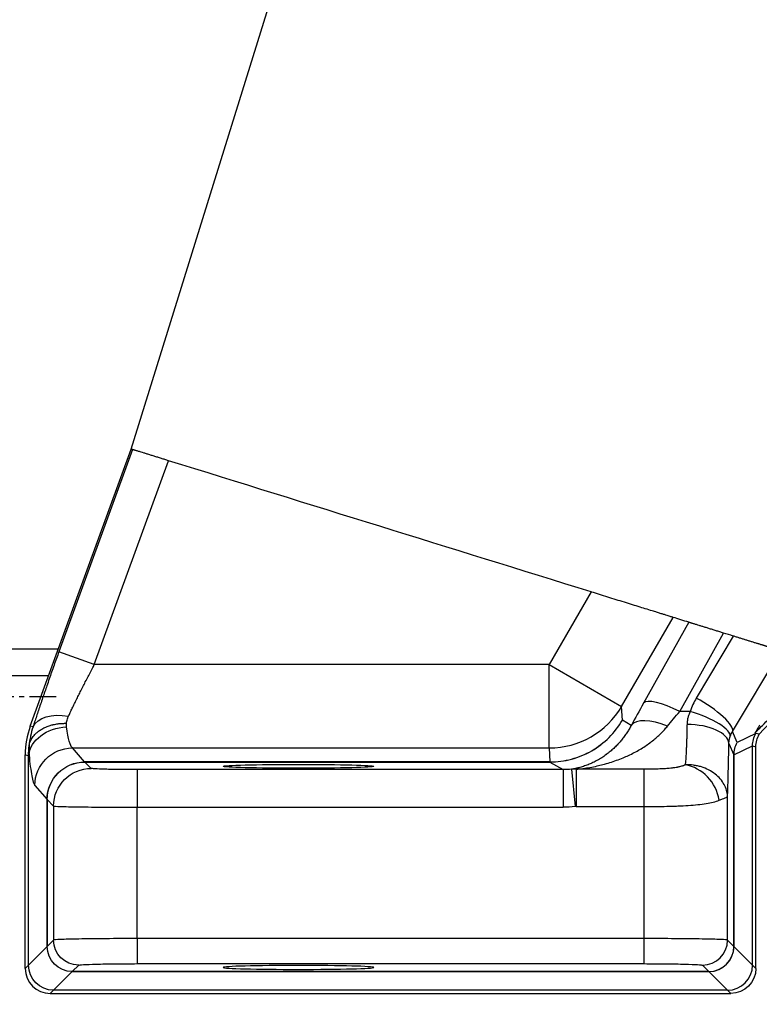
# Model space of a CAD drawing. Header units: millimetres. Extents: x -2122 to 22797, y 3569 to 89276.
# Drawn here: x 5156.3 to 5330.9, y 87179.6 to 87409.5 of the extents above; entities that cross this region are included whole.
import ezdxf

# ---------------------------------------------------------------- set-up
doc = ezdxf.new("R2010")
doc.units = ezdxf.units.MM
doc.header["$LTSCALE"] = 20
doc.linetypes.add('CENTER', pattern=[2, 1.25, -0.25, 0.25, -0.25])
doc.layers.add('IA-DIBUJO', color=3, linetype='Continuous', lineweight=30)
doc.layers.add('IA-DIM', color=7, linetype='Continuous')
doc.layers.add('IA-EJES', color=4, linetype='CENTER')
doc.styles.add('ING-AMB', font='romans.shx', dxfattribs={"width": 0.75, "oblique": 15})
doc.dimstyles.new('ING-AMB 20', dxfattribs={"dimscale": 20, "dimtxt": 3, "dimasz": 2.5, "dimexe": 1, "dimexo": 1, "dimgap": 1, "dimtad": 1, "dimdec": 0, "dimzin": 0, "dimdsep": 46, "dimtxsty": 'ING-AMB', "dimcen": 0.1, "dimclrd": 7, "dimclre": 7, "dimclrt": 2, "dimadec": 0, "dimazin": 0, "dimtfac": 1, "dimtdec": 0, "dimtmove": 0, "dimatfit": 0, "dimfxl": 1.25, "dimtolj": 1, "dimtzin": 0, "dimarcsym": 1})

# ---------------------------------------------------------------- blocks, each defined once
blk = doc.blocks.new('*D46')
at = {"layer": 'Defpoints', "color": 0, "transparency": 16777216}
for p in [(5263.17, 87809.58, 1283.42), (6165.92, 86979.58, 1283.42), (6448.1, 86979.58)]:
    blk.add_point(p, dxfattribs=at)
at = {"layer": 'IA-DIM', "color": 7, "lineweight": -2, "transparency": 16777216}
for p, q in [((5283.17, 87809.58), (6468.1, 87809.58)), ((6448.1, 87759.58), (6448.1, 87029.58)), ((6185.92, 86979.58), (6468.1, 86979.58))]:
    blk.add_line(p, q, dxfattribs=at)
at = {"layer": 'IA-DIM', "color": 7, "transparency": 16777216}
for points in [[(6439.77, 87759.58), (6456.44, 87759.58), (6448.1, 87809.58)], [(6439.77, 87029.58), (6456.44, 87029.58), (6448.1, 86979.58)]]:
    blk.add_solid(points, dxfattribs=at)
at = {"layer": 'IA-DIM', "color": 2, "transparency": 16777216, "insert": (6398.1, 87394.58), "char_height": 60, "attachment_point": 5, "rotation": 90, "style": 'ING-AMB'}
blk.add_mtext('\\A1;830', dxfattribs=at)

msp = doc.modelspace()

# ---------------------------------------------------------------- linework, layer by layer
at = {"layer": 'IA-DIBUJO', "color": 3, "linetype": 'Continuous', "lineweight": 0, "extrusion": (0, 1, -2.22045e-16)}
for p, q in [((5182.64, 87308.09, 1283.42), (5257.82, 87550.12, 1283.42)), ((5158.83, 87242.67, 1283.42), (5182.64, 87308.09, 1283.42)), ((5182.96, 87307.99, 1283.42), (5165.59, 87260.25, 1283.42)), ((5173.93, 87257.21, 1283.42), (5191.45, 87305.35, 1283.42)), ((5291.21, 87274.37, 1283.42), (5281.31, 87257.21, 1283.42)), ((5298.39, 87247.35, 1283.42), (5310.53, 87268.37, 1283.42)), ((5314.21, 87267.22, 1283.42), (5303.55, 87248.13, 1283.42)), ((5312.09, 87246.17, 1283.42), (5322.42, 87264.67, 1283.42)), ((5324.74, 87263.95, 1283.42), (5316.01, 87249.32, 1283.42)), ((5105.59, 87260.93, 1283.42), (5165.48, 87260.93, 1283.42)), ((5324.55, 87241.42, 1283.42), (5335.92, 87260.48, 1283.42)), ((5173.93, 87257.21, 1283.42), (5165.59, 87260.25, 1283.42)), ((5281.31, 87257.21, 1283.42), (5173.93, 87257.21, 1283.42)), ((5281.31, 87257.21, 1283.42), (5298.39, 87247.35, 1283.42)), ((5281.31, 87237.55, 1283.42), (5281.31, 87257.21, 1283.42)), ((5163.17, 87254.58, 1283.42), (5105.59, 87254.58, 1283.42)), ((5172.56, 87254.58, 1283.42), (5172.56, 87254.58, 1283.42)), ((5172.56, 87254.58, 1283.42), (5172.56, 87254.58, 1283.42)), ((5298.56, 87244.09, 1283.42), (5298.39, 87247.35, 1283.42)), ((5314.58, 87246.17, 1283.42), (5312.09, 87246.17, 1283.42)), ((5159.49, 87242.56, 1283.42), (5158.83, 87242.67, 1283.42)), ((5300.65, 87242.88, 1283.42), (5298.56, 87244.09, 1283.42)), ((5325.68, 87238.86, 1283.42), (5324.55, 87241.42, 1283.42)), ((5330.07, 87240.99, 1283.42), (5325.68, 87238.86, 1283.42)), ((5329.83, 87241.05, 1283.42), (5330.07, 87240.99, 1283.42)), ((5330.86, 87240.78, 1283.42), (5330.07, 87240.99, 1283.42)), ((5171.65, 87234.25, 1283.42), (5168.77, 87237.55, 1283.42)), ((5168.77, 87237.55, 1283.42), (5281.31, 87237.55, 1283.42)), ((5281.31, 87237.55, 1283.42), (5281.47, 87234.25, 1283.42)), ((5323.69, 87238.61, 1283.42), (5324.88, 87235.9, 1283.42)), ((5324.9, 87235.9, 1283.42), (5329.29, 87238.02, 1283.42)), ((5329.29, 87238.02, 1283.42), (5329.29, 87238.03, 1283.42)), ((5329.29, 87238.03, 1283.42), (5330.06, 87237.82, 1283.42)), ((5329.29, 87186.28, 1283.42), (5329.29, 87238.02, 1283.42)), ((5330.06, 87185.5, 1283.42), (5330.06, 87237.82, 1283.42)), ((5157.64, 87185.5, 1283.42), (5157.64, 87235.93, 1283.42)), ((5157.64, 87235.93, 1283.42), (5158.42, 87235.79, 1283.42)), ((5158.42, 87235.77, 1283.42), (5158.54, 87235.88, 1283.42)), ((5158.42, 87186.28, 1283.42), (5158.42, 87235.77, 1283.42)), ((5324.88, 87235.9, 1283.42), (5324.88, 87190.69, 1283.42)), ((5324.9, 87235.9, 1283.42), (5324.88, 87235.9, 1283.42)), ((5324.9, 87190.65, 1283.42), (5324.9, 87235.9, 1283.42)), ((5281.45, 87234.25, 1283.42), (5171.65, 87234.25, 1283.42)), ((5173.22, 87232.71, 1283.42), (5171.71, 87234.22, 1283.42)), ((5171.71, 87234.22, 1283.42), (5281.45, 87234.22, 1283.42)), ((5171.71, 87234.22, 1283.42), (5171.71, 87234.22, 1283.42)), ((5281.45, 87234.25, 1283.42), (5281.45, 87234.22, 1283.42)), ((5281.45, 87234.22, 1283.42), (5284.55, 87232.44, 1283.42)), ((5284.55, 87232.44, 1283.42), (5184.08, 87232.44, 1283.42)), ((5184.08, 87232.44, 1283.42), (5184.08, 87223.55, 1283.42)), ((5284.55, 87232.44, 1283.42), (5284.55, 87223.55, 1283.42)), ((5286.55, 87232.54, 1283.42), (5287.45, 87223.7, 1283.42)), ((5303.63, 87232.52, 1283.42), (5287.64, 87232.52, 1283.42)), ((5287.64, 87232.52, 1283.42), (5287.64, 87223.71, 1283.42)), ((5303.63, 87232.52, 1283.42), (5303.63, 87223.71, 1283.42)), ((5159.91, 87228.7, 1283.42), (5162.79, 87225.4, 1283.42)), ((5323.37, 87192.2, 1283.42), (5323.37, 87226.18, 1283.42)), ((5162.81, 87225.39, 1283.42), (5162.81, 87190.65, 1283.42)), ((5162.82, 87190.69, 1283.42), (5162.82, 87225.34, 1283.42)), ((5162.82, 87225.34, 1283.42), (5162.83, 87225.34, 1283.42)), ((5162.83, 87225.34, 1283.42), (5164.33, 87223.83, 1283.42)), ((5164.33, 87223.83, 1283.42), (5164.33, 87192.2, 1283.42)), ((5184.08, 87192.55, 1283.42), (5184.08, 87223.55, 1283.42)), ((5184.08, 87223.55, 1283.42), (5284.55, 87223.55, 1283.42)), ((5287.64, 87223.71, 1283.42), (5303.63, 87223.71, 1283.42)), ((5303.63, 87223.71, 1283.42), (5303.63, 87192.55, 1283.42)), ((5164.33, 87192.2, 1283.42), (5162.82, 87190.69, 1283.42)), ((5303.63, 87192.55, 1283.42), (5184.08, 87192.55, 1283.42)), ((5184.08, 87192.55, 1283.42), (5184.08, 87186.63, 1283.42)), ((5303.63, 87192.55, 1283.42), (5303.63, 87186.63, 1283.42)), ((5324.88, 87190.69, 1283.42), (5323.37, 87192.2, 1283.42)), ((5162.81, 87190.65, 1283.42), (5158.42, 87186.27, 1283.42)), ((5329.29, 87186.27, 1283.42), (5324.9, 87190.65, 1283.42)), ((5158.42, 87186.28, 1283.42), (5157.64, 87185.5, 1283.42)), ((5164.33, 87180.36, 1283.42), (5168.71, 87184.75, 1283.42)), ((5168.71, 87184.75, 1283.42), (5319, 87184.75, 1283.42)), ((5168.75, 87184.76, 1283.42), (5170.26, 87186.27, 1283.42)), ((5318.96, 87184.76, 1283.42), (5168.75, 87184.76, 1283.42)), ((5184.08, 87186.63, 1283.42), (5303.63, 87186.63, 1283.42)), ((5317.45, 87186.27, 1283.42), (5318.96, 87184.76, 1283.42)), ((5319, 87184.75, 1283.42), (5323.38, 87180.36, 1283.42)), ((5330.06, 87185.5, 1283.42), (5329.29, 87186.28, 1283.42)), ((5163.56, 87179.58, 1283.42), (5164.34, 87180.36, 1283.42)), ((5323.37, 87180.36, 1283.42), (5164.34, 87180.36, 1283.42)), ((5323.37, 87180.36, 1283.42), (5324.15, 87179.58, 1283.42)), ((5163.56, 87179.58, 1283.42), (5324.15, 87179.58, 1283.42))]:
    msp.add_line(p, q, dxfattribs=at)
at = {"layer": 'IA-DIBUJO', "color": 3, "linetype": 'Continuous', "lineweight": 0}
for centre, radius, start, end in [((5177.37, 87235.93, 1283.42), 19.73, 159.9998, 180.0002), ((5287.64, 87221.79, 1283.42), 1.92, 90.01, 95.8165)]:
    msp.add_arc(centre, radius, start, end, dxfattribs=at)
at = {"layer": 'IA-DIBUJO', "color": 3, "linetype": 'Continuous', "lineweight": 0, "extrusion": (0, -2.22045e-16, -1)}
for centre, radius, start, end in [((-5335.98, 87237.82, -1283.42), 5.92, 359.9993, 30.0007), ((-5284.55, 87252.24, -1283.42), 28.69, 264.1979, 269.9996)]:
    msp.add_arc(centre, radius, start, end, dxfattribs=at)
at = {"layer": 'IA-DIBUJO', "color": 3, "linetype": 'Continuous', "lineweight": 0}
for centre, major_axis, ratio, start_param, end_param in [((5375.06, 87201.2, 1283.42), (11.28, -58.29), 0.998142, 3.360161, 3.791886), ((5312.09, 87243.2, 1283.42), (-8.62, 4.81), 0.265428, -1.423686, -0.05431), ((5326.21, 87243.01, 1283.42), (-6.35, -12.1), 0.877264, -1.632642, -1.378094), ((5316.01, 87246.35, 1283.42), (8.48, -5.06), 0.261378, 0.054247, 1.725446), ((5281.31, 87257.21, 1283.42), (19.73, 1.01), 0.995386, -1.621783, -0.576933), ((5308.39, 87254.24, 1283.42), (14.52, 25.34), 0.041193, 1.838011, 2.059072), ((5309.2, 87237.95, 1283.42), (-8.67, 4.72), 0.430922, -1.34035, -0.05803), ((5314.58, 87243.2, 1283.42), (9.39, -3.05), 0.287246, 0.044497, 1.663805), ((5313.81, 87238.61, 1283.42), (9.88, -0.13), 0.455497, 0.029409, 1.5769), ((4365.36, 87556.85, 1283.42), (806.35, -322.63), 0.000113, 0.003597, 0.011409), ((5274.74, 87252.87, 1283.42), (14.97, -15.61), 0.681714, -0.578683, -0.576654), ((5281.47, 87240.15, 1283.42), (0.01, -5.93), 0.025044, -0.096002, -0.026268), ((5313.39, 87225.21, 1283.42), (-5.33, 7.11), 0.853796, -2.140136, -0.72053), ((5287.54, 87222.64, 1283.42), (-1.34, 9.86), 0.772659, -0.187058, -0.045456), ((5162.88, 87236.46, 1283.42), (-0.03, 11.13), 0.096785, -3.252562, -3.241379), ((5317.45, 87192.2, 1283.42), (4.19, 4.19), 0.999315, -2.355852, -0.785741), ((5318.96, 87190.69, 1283.42), (4.19, 4.19), 0.999315, -2.355852, -0.785741), ((5319, 87190.65, 1283.42), (4.19, 4.19), 0.99301, -2.352687, -0.788906), ((5163.58, 87185.52, 1283.42), (-4.2, -4.2), 0.997265, -0.784029, 0.784029), ((5222.12, 87185.74, 1283.42), (17.78, 0), 0.026213, -4.712389, 1.570796), ((5323.37, 87186.27, 1283.42), (4.19, 4.19), 0.995626, -2.352687, -0.788906)]:
    msp.add_ellipse(centre, major_axis=major_axis, ratio=ratio, start_param=start_param, end_param=end_param, dxfattribs=at)
at = {"layer": 'IA-DIBUJO', "color": 3, "linetype": 'Continuous', "lineweight": 0, "extrusion": (3.69779e-32, -2.22045e-16, -1)}
msp.add_ellipse((5167.83, 87239.52, 1283.42), major_axis=(-8.47, 2.71), ratio=0.598895, start_param=0.065399, end_param=1.381344, dxfattribs=at)
at = {"layer": 'IA-DIBUJO', "color": 3, "linetype": 'Continuous', "lineweight": 0, "extrusion": (-2.46519e-32, -2.22045e-16, -1)}
for centre, major_axis, ratio, start_param, end_param in [((5316.92, 87250.23, 1283.42), (14.52, 16.86), 0.047156, -2.075846, -1.85458), ((5274.72, 87248.51, 1283.42), (11.64, -12.53), 0.584564, -5.787784, -5.785758)]:
    msp.add_ellipse(centre, major_axis=major_axis, ratio=ratio, start_param=start_param, end_param=end_param, dxfattribs=at)
at = {"layer": 'IA-DIBUJO', "color": 3, "linetype": 'Continuous', "lineweight": 0, "extrusion": (-3.08149e-33, -2.22045e-16, -1)}
msp.add_ellipse((5167.4, 87235.88, 1283.42), major_axis=(-8.85, -0.83), ratio=0.743412, start_param=0.125555, end_param=1.64044, dxfattribs=at)
at = {"layer": 'IA-DIBUJO', "color": 3, "linetype": 'Continuous', "lineweight": 0, "extrusion": (-1.43493e-42, -2.22045e-16, -1)}
msp.add_ellipse((5169, 87257.21, 1283.42), major_axis=(0, -19.75), ratio=0.121873, start_param=0.095972, end_param=0.73046, dxfattribs=at)
at = {"layer": 'IA-DIBUJO', "color": 3, "linetype": 'Continuous', "lineweight": 0, "extrusion": (0, -2.22045e-16, -1)}
for centre, major_axis, ratio, start_param, end_param in [((5329.49, 87238.62, 1283.42), (5.53, 1.78), 0.9579, -2.518809, -2.293378), ((5178.17, 87235.78, 1283.42), (-8.86, 17.7), 0.997106, -1.107507, -0.994739), ((5330.81, 87235.9, 1283.42), (5.42, 2.39), 0.997896, -2.725978, -2.202153), ((5171.74, 87238.67, 1283.42), (0.03, -4.45), 0.242, 0.101188, 0.112373), ((5161.62, 87188.28, 1283.42), (1.21, 2.42), 0.00001, 0.058845, 0.186211), ((5168.71, 87190.65, 1283.42), (-4.19, 4.19), 0.99301, -2.352687, -0.788906)]:
    msp.add_ellipse(centre, major_axis=major_axis, ratio=ratio, start_param=start_param, end_param=end_param, dxfattribs=at)
at = {"layer": 'IA-DIBUJO', "color": 3, "linetype": 'Continuous', "lineweight": 0, "extrusion": (1.54074e-32, -2.22045e-16, -1)}
msp.add_ellipse((5335.2, 87238.03, 1283.42), major_axis=(-0.56, 5.9), ratio=0.997476, start_param=-1.47637, end_param=-0.953506, dxfattribs=at)
at = {"layer": 'IA-DIBUJO', "color": 3, "linetype": 'Continuous', "lineweight": 0, "extrusion": (-1.2326e-32, -2.22045e-16, -1)}
for centre, major_axis, ratio, start_param, end_param in [((5168.77, 87228.7, 1283.42), (6.7, 5.85), 0.991933, -2.419829, -0.857058), ((5171.65, 87225.4, 1283.42), (6.7, 5.85), 0.991933, -2.419829, -0.857058), ((5321.37, 87183.56, 1283.42), (-2.42, 1.21), 0.00001, 0.058846, 0.186212)]:
    msp.add_ellipse(centre, major_axis=major_axis, ratio=ratio, start_param=start_param, end_param=end_param, dxfattribs=at)
at = {"layer": 'IA-DIBUJO', "color": 3, "linetype": 'Continuous', "lineweight": 0, "extrusion": (9.86076e-32, -2.22045e-16, -1)}
msp.add_ellipse((5330.81, 87235.9, 1283.42), major_axis=(-2.59, 5.33), ratio=0.995665, start_param=-1.12093, end_param=-0.597647, dxfattribs=at)
at = {"layer": 'IA-DIBUJO', "color": 3, "linetype": 'Continuous', "lineweight": 0, "extrusion": (1.2326e-32, -2.22045e-16, -1)}
for centre, major_axis, ratio, start_param, end_param in [((5171.66, 87225.39, 1283.42), (6.38, 6.19), 0.992805, -2.36696, -0.803382), ((4842.38, 88026.67, 1283.42), (320.45, -801.34), 0.000113, -0.011685, -0.003848), ((5166.34, 87183.56, 1283.42), (2.42, 1.21), 0.00001, -0.186212, -0.058846), ((5324.13, 87185.52, 1283.42), (-4.2, 4.2), 0.997265, 2.357564, 3.925621), ((5174.19, 87196.14, 1283.42), (10.76, 15.52), 0.262629, 2.961573, 2.96371), ((5313.53, 87196.11, 1283.42), (-10.74, 15.5), 0.26283, 3.319639, 3.321778)]:
    msp.add_ellipse(centre, major_axis=major_axis, ratio=ratio, start_param=start_param, end_param=end_param, dxfattribs=at)
at = {"layer": 'IA-DIBUJO', "color": 3, "linetype": 'Continuous', "lineweight": 0, "extrusion": (2.46519e-32, -2.22045e-16, -1)}
for centre, major_axis, ratio, start_param, end_param in [((5171.71, 87225.34, 1283.42), (6.56, 6), 0.999249, -2.400099, -0.830051), ((5171.71, 87225.34, 1283.42), (6.29, 6.29), 0.999315, -2.355852, -0.785741), ((5284.56, 87252.25, 1283.42), (-9.9, -17.17), 0.999724, -0.623761, -0.522544)]:
    msp.add_ellipse(centre, major_axis=major_axis, ratio=ratio, start_param=start_param, end_param=end_param, dxfattribs=at)
at = {"layer": 'IA-DIBUJO', "color": 3, "linetype": 'Continuous', "lineweight": 0, "extrusion": (-8.62817e-32, -2.22045e-16, -1)}
msp.add_ellipse((5173.22, 87223.83, 1283.42), major_axis=(6.29, 6.29), ratio=0.999315, start_param=-2.355852, end_param=-0.785741, dxfattribs=at)
at = {"layer": 'IA-DIBUJO', "color": 3, "linetype": 'Continuous', "lineweight": 0, "extrusion": (5.47382e-48, -2.22045e-16, -1)}
msp.add_ellipse((5222.12, 87233.21, 1283.42), major_axis=(17.78, 0), ratio=0.026177, start_param=-4.712389, end_param=1.570796, dxfattribs=at)
at = {"layer": 'IA-DIBUJO', "color": 3, "linetype": 'Continuous', "lineweight": 0, "extrusion": (-4.93038e-32, -2.22045e-16, -1)}
for centre in [(5170.26, 87192.2, 1283.42), (5168.75, 87190.69, 1283.42)]:
    msp.add_ellipse(centre, major_axis=(-4.19, 4.19), ratio=0.999315, start_param=-2.355852, end_param=-0.785741, dxfattribs=at)
at = {"layer": 'IA-DIBUJO', "color": 3, "linetype": 'Continuous', "lineweight": 0, "extrusion": (-3.69779e-32, -2.22045e-16, -1)}
msp.add_ellipse((5326.09, 87188.28, 1283.42), major_axis=(-1.21, 2.42), ratio=0.00001, start_param=-0.186211, end_param=-0.058845, dxfattribs=at)
at = {"layer": 'IA-DIBUJO', "color": 3, "linetype": 'Continuous', "lineweight": 0, "extrusion": (-6.16298e-32, -2.22045e-16, -1)}
msp.add_ellipse((5164.33, 87186.27, 1283.42), major_axis=(4.19, -4.19), ratio=0.995626, start_param=0.788906, end_param=2.352687, dxfattribs=at)
at = {"layer": 'IA-DIBUJO', "color": 3, "linetype": 'Continuous', "lineweight": 0}
for points in [[(5182.96, 87307.99, 1283.42), (5182.86, 87308.02, 1283.42), (5182.75, 87308.06, 1283.42), (5182.64, 87308.09, 1283.42)], [(5291.21, 87274.37, 1283.42), (5257.96, 87284.7, 1283.42), (5224.7, 87295.03, 1283.42), (5191.45, 87305.35, 1283.42)], [(5314.21, 87267.22, 1283.42), (5312.98, 87267.61, 1283.42), (5311.75, 87267.99, 1283.42), (5310.53, 87268.37, 1283.42)], [(5324.74, 87263.95, 1283.42), (5323.96, 87264.19, 1283.42), (5323.19, 87264.43, 1283.42), (5322.42, 87264.67, 1283.42)], [(5159.49, 87242.56, 1283.42), (5158.98, 87241.05, 1283.42), (5158.67, 87239.53, 1283.42), (5158.54, 87238.02, 1283.42)], [(5167.4, 87242.5, 1283.42), (5167.36, 87242.77, 1283.42), (5167.35, 87243.06, 1283.42), (5167.37, 87243.35, 1283.42)], [(5330.92, 87242.94, 1283.42), (5330.56, 87242.31, 1283.42), (5330.2, 87241.68, 1283.42), (5329.83, 87241.05, 1283.42)], [(5158.58, 87238.26, 1283.42), (5158.51, 87237.46, 1283.42), (5158.5, 87236.66, 1283.42), (5158.54, 87235.88, 1283.42)]]:
    msp.add_open_spline(points, degree=3, dxfattribs=at)
for points, weights in [([(5191.45, 87305.35, 1283.42), (5186.68, 87306.84, 1283.42), (5183.21, 87307.91, 1283.42), (5182.96, 87307.99, 1283.42)], [1, 0.816916247342, 0.816916247342, 1]), ([(5291.26, 87274.35, 1283.42), (5291.25, 87274.36, 1283.42), (5291.23, 87274.36, 1283.42), (5291.21, 87274.37, 1283.42)], [0.998908093805, 0.999271336079, 0.999635304811, 1]), ([(5310.53, 87268.37, 1283.42), (5309.96, 87268.54, 1283.42), (5302.11, 87270.98, 1283.42), (5291.26, 87274.35, 1283.42)], [1, 0.817280942531, 0.816916973799, 0.998908093805]), ([(5322.42, 87264.67, 1283.42), (5317.69, 87266.14, 1283.42), (5314.47, 87267.14, 1283.42), (5314.21, 87267.22, 1283.42)], [1, 0.849744137706, 0.849744137706, 1]), ([(5158.42, 87235.79, 1283.42), (5158.42, 87235.78, 1283.42), (5158.42, 87235.78, 1283.42), (5158.42, 87235.77, 1283.42)], [1, 0.999999904181, 0.999999904181, 1]), ([(5158.42, 87186.27, 1283.42), (5158.42, 87186.27, 1283.42), (5158.42, 87186.27, 1283.42), (5158.42, 87186.28, 1283.42)], [1, 0.9999996191, 0.9999996191, 1]), ([(5329.29, 87186.28, 1283.42), (5329.29, 87186.27, 1283.42), (5329.29, 87186.27, 1283.42), (5329.29, 87186.27, 1283.42)], [1, 0.9999996191, 0.9999996191, 1])]:
    msp.add_rational_spline(points, weights, degree=3, dxfattribs=at)
msp.add_rational_spline([(5333.36, 87261.27, 1283.42), (5333.04, 87261.37, 1283.42), (5332.7, 87261.48, 1283.42), (5332.34, 87261.59, 1283.42), (5330.18, 87262.26, 1283.42), (5327.49, 87263.1, 1283.42), (5324.74, 87263.95, 1283.42)], [0.975061381996, 0.981599804269, 0.989912676937, 1, 0.942655998241, 0.942655998241, 1], degree=3, knots=[72.4169756, 72.4169756, 72.4169756, 72.4169756, 72.5639649, 72.5639649, 72.5639649, 73.399564, 73.399564, 73.399564, 73.399564], dxfattribs=at)
for points, knots in [([(5165.59, 87260.25, 1283.42), (5165.4, 87259.72, 1283.42), (5165.2, 87259.2, 1283.42), (5164.82, 87258.13, 1283.42), (5164.63, 87257.6, 1283.42), (5164.25, 87256.53, 1283.42), (5164.05, 87255.99, 1283.42), (5163.67, 87254.91, 1283.42), (5163.48, 87254.37, 1283.42), (5163.1, 87253.3, 1283.42), (5162.92, 87252.76, 1283.42), (5162.58, 87251.78, 1283.42), (5162.42, 87251.33, 1283.42), (5162.09, 87250.37, 1283.42), (5161.91, 87249.86, 1283.42), (5161.57, 87248.84, 1283.42), (5161.4, 87248.34, 1283.42), (5161.07, 87247.36, 1283.42), (5160.91, 87246.88, 1283.42), (5160.59, 87245.94, 1283.42), (5160.44, 87245.48, 1283.42), (5160.14, 87244.58, 1283.42), (5160, 87244.14, 1283.42), (5159.73, 87243.32, 1283.42), (5159.61, 87242.93, 1283.42), (5159.49, 87242.56, 1283.42)], [4.8644364, 4.8644364, 4.8644364, 4.8644364, 4.9204346, 4.9204346, 4.9769257, 4.9769257, 5.0339933, 5.0339933, 5.0912139, 5.0912139, 5.1483818, 5.1483818, 5.1972786, 5.1972786, 5.2542362, 5.2542362, 5.3111376, 5.3111376, 5.3676205, 5.3676205, 5.423734, 5.423734, 5.4791381, 5.4791381, 5.5301133, 5.5301133, 5.5301133, 5.5301133]), ([(5167.83, 87245.01, 1283.42), (5167.97, 87245.32, 1283.42), (5168.12, 87245.63, 1283.42), (5168.27, 87245.95, 1283.42), (5168.42, 87246.27, 1283.42), (5168.58, 87246.61, 1283.42), (5168.74, 87246.95, 1283.42), (5168.91, 87247.29, 1283.42), (5169.08, 87247.64, 1283.42), (5169.25, 87248, 1283.42), (5169.43, 87248.36, 1283.42), (5169.61, 87248.73, 1283.42), (5169.79, 87249.11, 1283.42), (5169.98, 87249.48, 1283.42), (5170.17, 87249.86, 1283.42), (5170.36, 87250.25, 1283.42), (5170.44, 87250.42, 1283.42), (5170.53, 87250.59, 1283.42), (5170.61, 87250.76, 1283.42), (5170.81, 87251.15, 1283.42), (5171.01, 87251.55, 1283.42), (5171.21, 87251.95, 1283.42), (5171.41, 87252.35, 1283.42), (5171.62, 87252.75, 1283.42), (5171.82, 87253.16, 1283.42), (5172.03, 87253.57, 1283.42), (5172.24, 87253.97, 1283.42), (5172.45, 87254.38, 1283.42), (5172.66, 87254.79, 1283.42), (5172.87, 87255.19, 1283.42), (5173.08, 87255.6, 1283.42), (5173.29, 87256, 1283.42), (5173.5, 87256.4, 1283.42), (5173.71, 87256.8, 1283.42), (5173.78, 87256.93, 1283.42), (5173.86, 87257.07, 1283.42), (5173.93, 87257.21, 1283.42)], [0.7530721, 0.7530721, 0.7530721, 0.7530721, 0.8129194, 0.8129194, 0.8129194, 0.8734478, 0.8734478, 0.8734478, 0.9349025, 0.9349025, 0.9349025, 0.9967552, 0.9967552, 0.9967552, 1.0589257, 1.0589257, 1.0589257, 1.0859032, 1.0859032, 1.0859032, 1.148438, 1.148438, 1.148438, 1.2112001, 1.2112001, 1.2112001, 1.2737574, 1.2737574, 1.2737574, 1.3359324, 1.3359324, 1.3359324, 1.3973459, 1.3973459, 1.3973459, 1.4187489, 1.4187489, 1.4187489, 1.4187489]), ([(5329.83, 87241.05, 1283.42), (5329.84, 87241.05, 1283.42), (5329.85, 87241.06, 1283.42), (5329.9, 87241.1, 1283.42), (5329.93, 87241.13, 1283.42), (5330.06, 87241.26, 1283.42), (5330.19, 87241.39, 1283.42), (5330.71, 87241.94, 1283.42), (5331.28, 87242.53, 1283.42), (5332.57, 87243.86, 1283.42), (5333.94, 87245.22, 1283.42), (5339.01, 87249.6, 1283.42), (5343.51, 87252.89, 1283.42), (5349.3, 87255.66, 1283.42)], [-1.777047, -1.777047, -1.777047, -1.777047, -1.755303, -1.755303, -1.731467, -1.731467, -1.673632, -1.673632, -1.49693, -1.49693, -0.975867, -0.975867, -0.000001, -0.000001, -0.000001, -0.000001]), ([(5167.37, 87243.35, 1283.42), (5167.39, 87243.52, 1283.42), (5167.41, 87243.7, 1283.42), (5167.49, 87244.05, 1283.42), (5167.53, 87244.22, 1283.42), (5167.65, 87244.58, 1283.42), (5167.72, 87244.75, 1283.42), (5167.81, 87244.96, 1283.42), (5167.82, 87244.99, 1283.42), (5167.83, 87245.01, 1283.42)], [0, 0, 0, 0, 0.00036327, 0.00036327, 0.000726768, 0.000726768, 0.001090772, 0.001090772, 0.001143575, 0.001143575, 0.001143575, 0.001143575]), ([(5314.58, 87246.17, 1283.42), (5314.45, 87245.9, 1283.42), (5314.33, 87245.63, 1283.42), (5314.15, 87245.12, 1283.42), (5314.08, 87244.89, 1283.42), (5314.02, 87244.64, 1283.42), (5314.02, 87244.64, 1283.42), (5313.98, 87244.49, 1283.42), (5313.95, 87244.35, 1283.42), (5313.9, 87244.08, 1283.42), (5313.88, 87243.94, 1283.42), (5313.85, 87243.66, 1283.42), (5313.83, 87243.52, 1283.42), (5313.82, 87243.29, 1283.42), (5313.82, 87243.2, 1283.42), (5313.81, 87243.11, 1283.42)], [0, 0, 0, 0, 0.000464938, 0.000464938, 0.00085995, 0.00085995, 0.00087405, 0.00087405, 0.00110352, 0.00110352, 0.001333426, 0.001333426, 0.001564968, 0.001564968, 0.0017199, 0.0017199, 0.0017199, 0.0017199]), ([(5158.58, 87238.26, 1283.42), (5158.6, 87238.39, 1283.42), (5158.63, 87238.52, 1283.42), (5158.67, 87238.65, 1283.42), (5158.71, 87238.78, 1283.42), (5158.75, 87238.9, 1283.42), (5158.8, 87239.03, 1283.42), (5158.85, 87239.13, 1283.42), (5158.89, 87239.23, 1283.42), (5158.94, 87239.33, 1283.42), (5159.01, 87239.49, 1283.42), (5159.1, 87239.65, 1283.42), (5159.19, 87239.8, 1283.42), (5159.29, 87239.96, 1283.42), (5159.4, 87240.11, 1283.42), (5159.51, 87240.26, 1283.42), (5159.53, 87240.29, 1283.42), (5159.55, 87240.31, 1283.42), (5159.57, 87240.34, 1283.42), (5159.66, 87240.46, 1283.42), (5159.76, 87240.57, 1283.42), (5159.87, 87240.69, 1283.42), (5159.98, 87240.8, 1283.42), (5160.09, 87240.92, 1283.42), (5160.21, 87241.02, 1283.42), (5160.29, 87241.1, 1283.42), (5160.36, 87241.16, 1283.42), (5160.44, 87241.23, 1283.42), (5160.56, 87241.33, 1283.42), (5160.68, 87241.42, 1283.42), (5160.8, 87241.51, 1283.42), (5160.92, 87241.6, 1283.42), (5161.05, 87241.69, 1283.42), (5161.18, 87241.78, 1283.42), (5161.3, 87241.85, 1283.42), (5161.42, 87241.93, 1283.42), (5161.55, 87242, 1283.42), (5161.7, 87242.09, 1283.42), (5161.86, 87242.18, 1283.42), (5162.02, 87242.26, 1283.42), (5162.18, 87242.34, 1283.42), (5162.35, 87242.42, 1283.42), (5162.52, 87242.49, 1283.42), (5162.62, 87242.53, 1283.42), (5162.72, 87242.57, 1283.42), (5162.83, 87242.61, 1283.42), (5162.97, 87242.67, 1283.42), (5163.11, 87242.72, 1283.42), (5163.26, 87242.77, 1283.42), (5163.41, 87242.82, 1283.42), (5163.56, 87242.87, 1283.42), (5163.71, 87242.91, 1283.42), (5163.86, 87242.95, 1283.42), (5164.01, 87242.99, 1283.42), (5164.17, 87243.03, 1283.42), (5164.2, 87243.04, 1283.42), (5164.23, 87243.05, 1283.42), (5164.26, 87243.05, 1283.42), (5164.45, 87243.1, 1283.42), (5164.64, 87243.14, 1283.42), (5164.83, 87243.17, 1283.42), (5165.02, 87243.2, 1283.42), (5165.22, 87243.23, 1283.42), (5165.41, 87243.26, 1283.42), (5165.54, 87243.27, 1283.42), (5165.66, 87243.29, 1283.42), (5165.78, 87243.3, 1283.42), (5165.97, 87243.32, 1283.42), (5166.15, 87243.33, 1283.42), (5166.33, 87243.34, 1283.42), (5166.41, 87243.35, 1283.42), (5166.49, 87243.35, 1283.42), (5166.57, 87243.35, 1283.42), (5166.69, 87243.35, 1283.42), (5166.81, 87243.36, 1283.42), (5166.92, 87243.36, 1283.42), (5167.04, 87243.36, 1283.42), (5167.16, 87243.36, 1283.42), (5167.28, 87243.35, 1283.42), (5167.31, 87243.35, 1283.42), (5167.34, 87243.35, 1283.42), (5167.37, 87243.35, 1283.42)], [0, 0, 0, 0, 0.000283757, 0.000283757, 0.000283757, 0.000569682, 0.000569682, 0.000569682, 0.000800321, 0.000800321, 0.000800321, 0.001168861, 0.001168861, 0.001168861, 0.001539334, 0.001539334, 0.001539334, 0.001600641, 0.001600641, 0.001600641, 0.00190103, 0.00190103, 0.00190103, 0.002204646, 0.002204646, 0.002204646, 0.002400962, 0.002400962, 0.002400962, 0.002675656, 0.002675656, 0.002675656, 0.002949858, 0.002949858, 0.002949858, 0.003201282, 0.003201282, 0.003201282, 0.003509579, 0.003509579, 0.003509579, 0.003820636, 0.003820636, 0.003820636, 0.004001603, 0.004001603, 0.004001603, 0.004251107, 0.004251107, 0.004251107, 0.004500601, 0.004500601, 0.004500601, 0.004750769, 0.004750769, 0.004750769, 0.004801924, 0.004801924, 0.004801924, 0.005105171, 0.005105171, 0.005105171, 0.005410147, 0.005410147, 0.005410147, 0.005602244, 0.005602244, 0.005602244, 0.005882859, 0.005882859, 0.005882859, 0.006002405, 0.006002405, 0.006002405, 0.006178936, 0.006178936, 0.006178936, 0.006356838, 0.006356838, 0.006356838, 0.006402565, 0.006402565, 0.006402565, 0.006402565]), ([(5281.47, 87234.25, 1283.42), (5283.19, 87234.25, 1283.42), (5284.91, 87234.48, 1283.42), (5288.24, 87235.37, 1283.42), (5289.84, 87236.04, 1283.42), (5292.82, 87237.75, 1283.42), (5294.2, 87238.81, 1283.42), (5296.63, 87241.24, 1283.42), (5297.69, 87242.61, 1283.42), (5298.56, 87244.09, 1283.42)], [0.525947, 0.525947, 0.525947, 0.525947, 0.787159, 0.787159, 1.048372, 1.048372, 1.309584, 1.309584, 1.570796, 1.570796, 1.570796, 1.570796]), ([(5281.49, 87234.22, 1283.42), (5283.2, 87234.23, 1283.42), (5284.92, 87234.46, 1283.42), (5288.25, 87235.35, 1283.42), (5289.85, 87236.02, 1283.42), (5292.83, 87237.74, 1283.42), (5294.2, 87238.8, 1283.42), (5296.64, 87241.23, 1283.42), (5297.69, 87242.61, 1283.42), (5298.56, 87244.09, 1283.42)], [0.525947, 0.525947, 0.525947, 0.525947, 0.787159, 0.787159, 1.048372, 1.048372, 1.309584, 1.309584, 1.570796, 1.570796, 1.570796, 1.570796]), ([(5300.65, 87242.88, 1283.42), (5300.5, 87242.59, 1283.42), (5300.33, 87242.29, 1283.42), (5300.16, 87242, 1283.42), (5299.98, 87241.7, 1283.42), (5299.8, 87241.41, 1283.42), (5299.61, 87241.12, 1283.42), (5299.41, 87240.83, 1283.42), (5299.21, 87240.54, 1283.42), (5299, 87240.25, 1283.42), (5298.79, 87239.96, 1283.42), (5298.57, 87239.68, 1283.42), (5298.35, 87239.4, 1283.42), (5298.24, 87239.28, 1283.42), (5298.14, 87239.15, 1283.42), (5298.03, 87239.03, 1283.42), (5297.79, 87238.75, 1283.42), (5297.55, 87238.49, 1283.42), (5297.3, 87238.23, 1283.42), (5297.05, 87237.96, 1283.42), (5296.78, 87237.7, 1283.42), (5296.51, 87237.44, 1283.42), (5296.24, 87237.19, 1283.42), (5295.95, 87236.94, 1283.42), (5295.67, 87236.7, 1283.42), (5295.37, 87236.45, 1283.42), (5295.07, 87236.21, 1283.42), (5294.76, 87235.99, 1283.42), (5294.73, 87235.96, 1283.42), (5294.69, 87235.93, 1283.42), (5294.66, 87235.91, 1283.42), (5294.34, 87235.67, 1283.42), (5294.01, 87235.45, 1283.42), (5293.68, 87235.24, 1283.42), (5293.34, 87235.02, 1283.42), (5293, 87234.82, 1283.42), (5292.66, 87234.63, 1283.42), (5292.31, 87234.44, 1283.42), (5291.95, 87234.25, 1283.42), (5291.6, 87234.09, 1283.42), (5291.31, 87233.95, 1283.42), (5291.01, 87233.82, 1283.42), (5290.72, 87233.7, 1283.42), (5290.36, 87233.55, 1283.42), (5289.99, 87233.41, 1283.42), (5289.62, 87233.29, 1283.42), (5289.26, 87233.16, 1283.42), (5288.9, 87233.05, 1283.42), (5288.54, 87232.96, 1283.42), (5288.19, 87232.86, 1283.42), (5287.83, 87232.78, 1283.42), (5287.48, 87232.7, 1283.42), (5287.17, 87232.64, 1283.42), (5286.86, 87232.58, 1283.42), (5286.55, 87232.54, 1283.42)], [0.524192, 0.524192, 0.524192, 0.524192, 0.5772529, 0.5772529, 0.5772529, 0.6310052, 0.6310052, 0.6310052, 0.6852093, 0.6852093, 0.6852093, 0.7401663, 0.7401663, 0.7401663, 0.7651528, 0.7651528, 0.7651528, 0.820274, 0.820274, 0.820274, 0.8767931, 0.8767931, 0.8767931, 0.9341787, 0.9341787, 0.9341787, 0.9927486, 0.9927486, 0.9927486, 0.9995959, 0.9995959, 0.9995959, 1.0602104, 1.0602104, 1.0602104, 1.1216719, 1.1216719, 1.1216719, 1.1837198, 1.1837198, 1.1837198, 1.2341211, 1.2341211, 1.2341211, 1.2962575, 1.2962575, 1.2962575, 1.3573949, 1.3573949, 1.3573949, 1.4167279, 1.4167279, 1.4167279, 1.4694597, 1.4694597, 1.4694597, 1.4694597]), ([(5287.64, 87232.52, 1283.42), (5288.18, 87232.57, 1283.42), (5288.72, 87232.63, 1283.42), (5289.26, 87232.7, 1283.42), (5289.81, 87232.78, 1283.42), (5290.36, 87232.86, 1283.42), (5290.91, 87232.96, 1283.42), (5291.48, 87233.06, 1283.42), (5292.04, 87233.17, 1283.42), (5292.6, 87233.29, 1283.42), (5293.05, 87233.39, 1283.42), (5293.5, 87233.5, 1283.42), (5293.95, 87233.62, 1283.42), (5294.5, 87233.76, 1283.42), (5295.06, 87233.92, 1283.42), (5295.6, 87234.09, 1283.42), (5296.15, 87234.25, 1283.42), (5296.68, 87234.44, 1283.42), (5297.21, 87234.63, 1283.42), (5297.74, 87234.82, 1283.42), (5298.25, 87235.02, 1283.42), (5298.75, 87235.23, 1283.42), (5299.17, 87235.4, 1283.42), (5299.58, 87235.58, 1283.42), (5299.99, 87235.77, 1283.42), (5300.46, 87235.99, 1283.42), (5300.93, 87236.22, 1283.42), (5301.38, 87236.46, 1283.42), (5301.83, 87236.7, 1283.42), (5302.26, 87236.94, 1283.42), (5302.68, 87237.19, 1283.42), (5303.1, 87237.44, 1283.42), (5303.51, 87237.69, 1283.42), (5303.9, 87237.96, 1283.42), (5304.29, 87238.21, 1283.42), (5304.66, 87238.47, 1283.42), (5305.03, 87238.74, 1283.42), (5305.07, 87238.78, 1283.42), (5305.12, 87238.81, 1283.42), (5305.17, 87238.85, 1283.42), (5305.53, 87239.12, 1283.42), (5305.88, 87239.4, 1283.42), (5306.22, 87239.68, 1283.42), (5306.55, 87239.95, 1283.42), (5306.87, 87240.24, 1283.42), (5307.18, 87240.52, 1283.42), (5307.48, 87240.81, 1283.42), (5307.77, 87241.09, 1283.42), (5308.05, 87241.39, 1283.42), (5308.33, 87241.67, 1283.42), (5308.6, 87241.96, 1283.42), (5308.85, 87242.26, 1283.42), (5308.97, 87242.4, 1283.42), (5309.08, 87242.53, 1283.42), (5309.2, 87242.67, 1283.42)], [4.8170827, 4.8170827, 4.8170827, 4.8170827, 4.876531, 4.876531, 4.876531, 4.9370751, 4.9370751, 4.9370751, 4.99925, 4.99925, 4.99925, 5.0490402, 5.0490402, 5.0490402, 5.1110924, 5.1110924, 5.1110924, 5.1728921, 5.1728921, 5.1728921, 5.2334581, 5.2334581, 5.2334581, 5.2836187, 5.2836187, 5.2836187, 5.3422317, 5.3422317, 5.3422317, 5.3994256, 5.3994256, 5.3994256, 5.4557392, 5.4557392, 5.4557392, 5.5109143, 5.5109143, 5.5109143, 5.5180707, 5.5180707, 5.5180707, 5.5731661, 5.5731661, 5.5731661, 5.6273724, 5.6273724, 5.6273724, 5.6811161, 5.6811161, 5.6811161, 5.7342651, 5.7342651, 5.7342651, 5.7589933, 5.7589933, 5.7589933, 5.7589933]), ([(5313.81, 87243.11, 1283.42), (5313.81, 87242.76, 1283.42), (5313.8, 87242.41, 1283.42), (5313.79, 87242.07, 1283.42), (5313.78, 87241.72, 1283.42), (5313.78, 87241.38, 1283.42), (5313.77, 87241.05, 1283.42), (5313.76, 87240.7, 1283.42), (5313.75, 87240.36, 1283.42), (5313.74, 87240.03, 1283.42), (5313.73, 87239.71, 1283.42), (5313.72, 87239.39, 1283.42), (5313.71, 87239.07, 1283.42), (5313.7, 87238.76, 1283.42), (5313.68, 87238.45, 1283.42), (5313.67, 87238.15, 1283.42), (5313.66, 87237.85, 1283.42), (5313.65, 87237.56, 1283.42), (5313.64, 87237.28, 1283.42), (5313.62, 87237.01, 1283.42), (5313.61, 87236.74, 1283.42), (5313.6, 87236.48, 1283.42), (5313.59, 87236.23, 1283.42), (5313.57, 87235.98, 1283.42), (5313.56, 87235.75, 1283.42), (5313.55, 87235.52, 1283.42), (5313.53, 87235.29, 1283.42), (5313.52, 87235.08, 1283.42), (5313.5, 87234.88, 1283.42), (5313.49, 87234.68, 1283.42), (5313.48, 87234.5, 1283.42), (5313.46, 87234.31, 1283.42), (5313.45, 87234.14, 1283.42), (5313.43, 87233.98, 1283.42), (5313.42, 87233.83, 1283.42), (5313.4, 87233.69, 1283.42), (5313.39, 87233.55, 1283.42)], [0.4729667, 0.4729667, 0.4729667, 0.4729667, 0.5341451, 0.5341451, 0.5341451, 0.5959046, 0.5959046, 0.5959046, 0.6591244, 0.6591244, 0.6591244, 0.7218991, 0.7218991, 0.7218991, 0.7853415, 0.7853415, 0.7853415, 0.8487838, 0.8487838, 0.8487838, 0.9115815, 0.9115815, 0.9115815, 0.9744542, 0.9744542, 0.9744542, 1.0369934, 1.0369934, 1.0369934, 1.0991531, 1.0991531, 1.0991531, 1.1605298, 1.1605298, 1.1605298, 1.2201674, 1.2201674, 1.2201674, 1.2201674]), ([(5323.69, 87238.61, 1283.42), (5323.69, 87238.71, 1283.42), (5323.7, 87238.81, 1283.42), (5323.71, 87238.91, 1283.42), (5323.72, 87239.01, 1283.42), (5323.73, 87239.11, 1283.42), (5323.74, 87239.22, 1283.42), (5323.75, 87239.29, 1283.42), (5323.77, 87239.36, 1283.42), (5323.78, 87239.43, 1283.42), (5323.8, 87239.53, 1283.42), (5323.82, 87239.64, 1283.42), (5323.85, 87239.74, 1283.42), (5323.87, 87239.84, 1283.42), (5323.9, 87239.95, 1283.42), (5323.93, 87240.06, 1283.42), (5323.95, 87240.13, 1283.42), (5323.98, 87240.2, 1283.42), (5324, 87240.27, 1283.42)], [0, 0, 0, 0, 0.000243895, 0.000243895, 0.000243895, 0.000483725, 0.000483725, 0.000483725, 0.000640369, 0.000640369, 0.000640369, 0.000863469, 0.000863469, 0.000863469, 0.001080487, 0.001080487, 0.001080487, 0.001220094, 0.001220094, 0.001220094, 0.001220094]), ([(5158.54, 87238.02, 1283.42), (5158.55, 87238.06, 1283.42), (5158.55, 87238.1, 1283.42), (5158.56, 87238.14, 1283.42), (5158.56, 87238.17, 1283.42), (5158.57, 87238.2, 1283.42), (5158.57, 87238.23, 1283.42), (5158.57, 87238.24, 1283.42), (5158.57, 87238.25, 1283.42), (5158.58, 87238.26, 1283.42)], [0, 0, 0, 0, 0.0000654423, 0.0000654423, 0.0000654423, 0.0001095013, 0.0001095013, 0.0001095013, 0.0001308846, 0.0001308846, 0.0001308846, 0.0001308846]), ([(5323.37, 87226.18, 1283.42), (5323.42, 87227.2, 1283.42), (5323.47, 87228.44, 1283.42), (5323.51, 87229.87, 1283.42), (5323.58, 87232.33, 1283.42), (5323.64, 87235.36, 1283.42), (5323.69, 87238.61, 1283.42)], [5.2177135, 5.2177135, 5.2177135, 5.2177135, 5.4349094, 5.4349094, 5.4349094, 5.8102186, 5.8102186, 5.8102186, 5.8102186]), ([(5158.54, 87235.88, 1283.42), (5158.72, 87233.89, 1283.42), (5158.94, 87232.21, 1283.42), (5159.18, 87230.98, 1283.42), (5159.41, 87229.75, 1283.42), (5159.66, 87228.99, 1283.42), (5159.91, 87228.7, 1283.42)], [0.8403366, 0.8403366, 0.8403366, 0.8403366, 1.1575806, 1.1575806, 1.1575806, 1.4748248, 1.4748248, 1.4748248, 1.4748248]), ([(5184.08, 87232.44, 1283.42), (5182.68, 87232.44, 1283.42), (5181.28, 87232.44, 1283.42), (5178.69, 87232.47, 1283.42), (5177.5, 87232.49, 1283.42), (5175.5, 87232.54, 1283.42), (5174.69, 87232.57, 1283.42), (5173.57, 87232.64, 1283.42), (5173.26, 87232.68, 1283.42), (5173.22, 87232.71, 1283.42)], [3.141593, 3.141593, 3.141593, 3.141593, 3.527747, 3.527747, 3.913901, 3.913901, 4.300055, 4.300055, 4.686209, 4.686209, 4.686209, 4.686209]), ([(5313.39, 87233.55, 1283.42), (5313.32, 87233.52, 1283.42), (5313.25, 87233.49, 1283.42), (5313.18, 87233.45, 1283.42), (5313.11, 87233.42, 1283.42), (5313.03, 87233.39, 1283.42), (5312.95, 87233.36, 1283.42), (5312.87, 87233.33, 1283.42), (5312.78, 87233.3, 1283.42), (5312.69, 87233.27, 1283.42), (5312.68, 87233.26, 1283.42), (5312.67, 87233.26, 1283.42), (5312.65, 87233.26, 1283.42), (5312.61, 87233.24, 1283.42), (5312.56, 87233.23, 1283.42), (5312.51, 87233.21, 1283.42), (5312.36, 87233.17, 1283.42), (5312.2, 87233.12, 1283.42), (5312.04, 87233.09, 1283.42), (5311.94, 87233.06, 1283.42), (5311.84, 87233.04, 1283.42), (5311.74, 87233.02, 1283.42), (5311.65, 87233, 1283.42), (5311.56, 87232.98, 1283.42), (5311.47, 87232.97, 1283.42), (5311.31, 87232.94, 1283.42), (5311.14, 87232.91, 1283.42), (5310.96, 87232.88, 1283.42), (5310.86, 87232.87, 1283.42), (5310.76, 87232.85, 1283.42), (5310.66, 87232.84, 1283.42), (5310.54, 87232.82, 1283.42), (5310.42, 87232.81, 1283.42), (5310.3, 87232.8, 1283.42), (5310.08, 87232.77, 1283.42), (5309.86, 87232.75, 1283.42), (5309.63, 87232.73, 1283.42), (5309.56, 87232.72, 1283.42), (5309.5, 87232.72, 1283.42), (5309.43, 87232.71, 1283.42), (5309.3, 87232.7, 1283.42), (5309.18, 87232.69, 1283.42), (5309.05, 87232.68, 1283.42), (5308.84, 87232.66, 1283.42), (5308.63, 87232.65, 1283.42), (5308.42, 87232.64, 1283.42), (5308.31, 87232.63, 1283.42), (5308.2, 87232.63, 1283.42), (5308.09, 87232.62, 1283.42), (5307.93, 87232.61, 1283.42), (5307.76, 87232.6, 1283.42), (5307.59, 87232.6, 1283.42), (5307.52, 87232.59, 1283.42), (5307.45, 87232.59, 1283.42), (5307.38, 87232.59, 1283.42), (5307.15, 87232.58, 1283.42), (5306.93, 87232.57, 1283.42), (5306.71, 87232.56, 1283.42), (5306.69, 87232.56, 1283.42), (5306.67, 87232.56, 1283.42), (5306.65, 87232.56, 1283.42), (5306.56, 87232.56, 1283.42), (5306.47, 87232.56, 1283.42), (5306.38, 87232.56, 1283.42), (5305.93, 87232.54, 1283.42), (5305.47, 87232.54, 1283.42), (5305.01, 87232.53, 1283.42), (5304.55, 87232.52, 1283.42), (5304.09, 87232.52, 1283.42), (5303.63, 87232.52, 1283.42)], [0, 0, 0, 0, 0.000183296, 0.000183296, 0.000183296, 0.000374016, 0.000374016, 0.000374016, 0.000576406, 0.000576406, 0.000576406, 0.000602713, 0.000602713, 0.000602713, 0.000708992, 0.000708992, 0.000708992, 0.001040251, 0.001040251, 0.001040251, 0.001241461, 0.001241461, 0.001241461, 0.001417984, 0.001417984, 0.001417984, 0.001732647, 0.001732647, 0.001732647, 0.001915191, 0.001915191, 0.001915191, 0.002126976, 0.002126976, 0.002126976, 0.002509998, 0.002509998, 0.002509998, 0.002621129, 0.002621129, 0.002621129, 0.002835969, 0.002835969, 0.002835969, 0.003179296, 0.003179296, 0.003179296, 0.00335602, 0.00335602, 0.00335602, 0.003618354, 0.003618354, 0.003618354, 0.003733307, 0.003733307, 0.003733307, 0.004083327, 0.004083327, 0.004083327, 0.004115144, 0.004115144, 0.004115144, 0.004253953, 0.004253953, 0.004253953, 0.004962945, 0.004962945, 0.004962945, 0.005671937, 0.005671937, 0.005671937, 0.005671937]), ([(5323.37, 87226.18, 1283.42), (5323.36, 87226.64, 1283.42), (5323.29, 87227.1, 1283.42), (5323.15, 87227.56, 1283.42), (5323.02, 87228.03, 1283.42), (5322.83, 87228.48, 1283.42), (5322.58, 87228.93, 1283.42), (5322.33, 87229.37, 1283.42), (5322.02, 87229.81, 1283.42), (5321.66, 87230.23, 1283.42), (5321.3, 87230.64, 1283.42), (5320.89, 87231.03, 1283.42), (5320.43, 87231.39, 1283.42), (5319.97, 87231.75, 1283.42), (5319.46, 87232.07, 1283.42), (5318.92, 87232.35, 1283.42), (5318.38, 87232.63, 1283.42), (5317.81, 87232.87, 1283.42), (5317.21, 87233.06, 1283.42), (5316.91, 87233.16, 1283.42), (5316.6, 87233.24, 1283.42), (5316.29, 87233.31, 1283.42), (5315.97, 87233.38, 1283.42), (5315.66, 87233.43, 1283.42), (5315.34, 87233.47, 1283.42), (5314.7, 87233.56, 1283.42), (5314.05, 87233.59, 1283.42), (5313.39, 87233.55, 1283.42)], [-0.000019399, -0.000019399, -0.000019399, -0.000019399, 0.000992149, 0.000992149, 0.000992149, 0.00200404, 0.00200404, 0.00200404, 0.003015932, 0.003015932, 0.003015932, 0.004027823, 0.004027823, 0.004027823, 0.005039715, 0.005039715, 0.005039715, 0.006051607, 0.006051607, 0.006051607, 0.006557552, 0.006557552, 0.006557552, 0.007063498, 0.007063498, 0.007063498, 0.00807539, 0.00807539, 0.00807539, 0.00807539]), ([(5321.38, 87225.21, 1283.42), (5321.69, 87225.33, 1283.42), (5321.96, 87225.43, 1283.42), (5322.44, 87225.6, 1283.42), (5322.64, 87225.68, 1283.42), (5322.98, 87225.82, 1283.42), (5323.11, 87225.89, 1283.42), (5323.3, 87226.03, 1283.42), (5323.36, 87226.1, 1283.42), (5323.37, 87226.18, 1283.42)], [0, 0, 0, 0, 0.001073856, 0.001073856, 0.002147711, 0.002147711, 0.003221567, 0.003221567, 0.004295221, 0.004295221, 0.004295221, 0.004295221]), ([(5164.33, 87223.83, 1283.42), (5164.4, 87223.79, 1283.42), (5164.96, 87223.76, 1283.42), (5167, 87223.69, 1283.42), (5168.48, 87223.66, 1283.42), (5172.12, 87223.61, 1283.42), (5174.29, 87223.59, 1283.42), (5179, 87223.56, 1283.42), (5181.54, 87223.55, 1283.42), (5184.08, 87223.55, 1283.42)], [1.596976, 1.596976, 1.596976, 1.596976, 1.98313, 1.98313, 2.369284, 2.369284, 2.755439, 2.755439, 3.141593, 3.141593, 3.141593, 3.141593]), ([(5303.63, 87223.71, 1283.42), (5304.56, 87223.71, 1283.42), (5305.48, 87223.71, 1283.42), (5307.3, 87223.73, 1283.42), (5308.19, 87223.75, 1283.42), (5309.52, 87223.78, 1283.42), (5309.95, 87223.79, 1283.42), (5310.82, 87223.82, 1283.42), (5311.26, 87223.83, 1283.42), (5312.52, 87223.88, 1283.42), (5313.33, 87223.92, 1283.42), (5314.89, 87224.03, 1283.42), (5315.63, 87224.09, 1283.42), (5317.05, 87224.24, 1283.42), (5317.71, 87224.32, 1283.42), (5318.93, 87224.52, 1283.42), (5319.49, 87224.63, 1283.42), (5320.52, 87224.89, 1283.42), (5320.98, 87225.04, 1283.42), (5321.38, 87225.21, 1283.42)], [0, 0, 0, 0, 0.00141353, 0.00141353, 0.00282706, 0.00282706, 0.00353383, 0.00353383, 0.0042406, 0.0042406, 0.00565413, 0.00565413, 0.00706766, 0.00706766, 0.00848119, 0.00848119, 0.00989472, 0.00989472, 0.01130826, 0.01130826, 0.01130826, 0.01130826]), ([(5184.08, 87192.55, 1283.42), (5181.54, 87192.55, 1283.42), (5179, 87192.54, 1283.42), (5174.29, 87192.51, 1283.42), (5172.12, 87192.48, 1283.42), (5168.48, 87192.41, 1283.42), (5167, 87192.38, 1283.42), (5164.96, 87192.29, 1283.42), (5164.4, 87192.24, 1283.42), (5164.33, 87192.2, 1283.42)], [0, 0, 0, 0, 0.386154, 0.386154, 0.772308, 0.772308, 1.158462, 1.158462, 1.544616, 1.544616, 1.544616, 1.544616]), ([(5323.37, 87192.2, 1283.42), (5323.31, 87192.24, 1283.42), (5322.74, 87192.29, 1283.42), (5320.71, 87192.38, 1283.42), (5319.23, 87192.41, 1283.42), (5315.59, 87192.48, 1283.42), (5313.42, 87192.51, 1283.42), (5308.71, 87192.54, 1283.42), (5306.17, 87192.55, 1283.42), (5303.63, 87192.55, 1283.42)], [1.596976, 1.596976, 1.596976, 1.596976, 1.98313, 1.98313, 2.369284, 2.369284, 2.755439, 2.755439, 3.141593, 3.141593, 3.141593, 3.141593]), ([(5170.26, 87186.27, 1283.42), (5170.3, 87186.32, 1283.42), (5170.7, 87186.37, 1283.42), (5172.13, 87186.45, 1283.42), (5173.16, 87186.49, 1283.42), (5175.71, 87186.56, 1283.42), (5177.22, 87186.58, 1283.42), (5180.52, 87186.62, 1283.42), (5182.3, 87186.63, 1283.42), (5184.08, 87186.63, 1283.42)], [4.738569, 4.738569, 4.738569, 4.738569, 5.124723, 5.124723, 5.510877, 5.510877, 5.897031, 5.897031, 6.283185, 6.283185, 6.283185, 6.283185]), ([(5303.63, 87186.63, 1283.42), (5305.41, 87186.63, 1283.42), (5307.19, 87186.62, 1283.42), (5310.48, 87186.58, 1283.42), (5312, 87186.56, 1283.42), (5314.55, 87186.49, 1283.42), (5315.58, 87186.45, 1283.42), (5317.01, 87186.37, 1283.42), (5317.4, 87186.32, 1283.42), (5317.45, 87186.27, 1283.42)], [3.141593, 3.141593, 3.141593, 3.141593, 3.527747, 3.527747, 3.913901, 3.913901, 4.300055, 4.300055, 4.686209, 4.686209, 4.686209, 4.686209])]:
    msp.add_open_spline(points, degree=3, knots=knots, dxfattribs=at)
at = {"layer": 'IA-EJES', "lineweight": 15, "ltscale": 0.25}
msp.add_line((5164.92, 87249.58, 1283.42), (5130.92, 87249.58, 1283.42), dxfattribs=at)

# ---------------------------------------------------------------- dimensions: what is measured, and where the dimension line sits
at = {"layer": 'IA-DIM'}
dim = msp.add_linear_dim(base=(6448.1, 86979.58), p1=(5263.17, 87809.58, 1283.42), p2=(6165.92, 86979.58, 1283.42), angle=90, dimstyle='ING-AMB 20', override={"dimpost": '\\X'}, dxfattribs=at)
dim.commit()
dim.dimension.update_dxf_attribs({"geometry": '*D46', "text_midpoint": (6398.1, 87394.58)})

doc.saveas('drawing.dxf')
